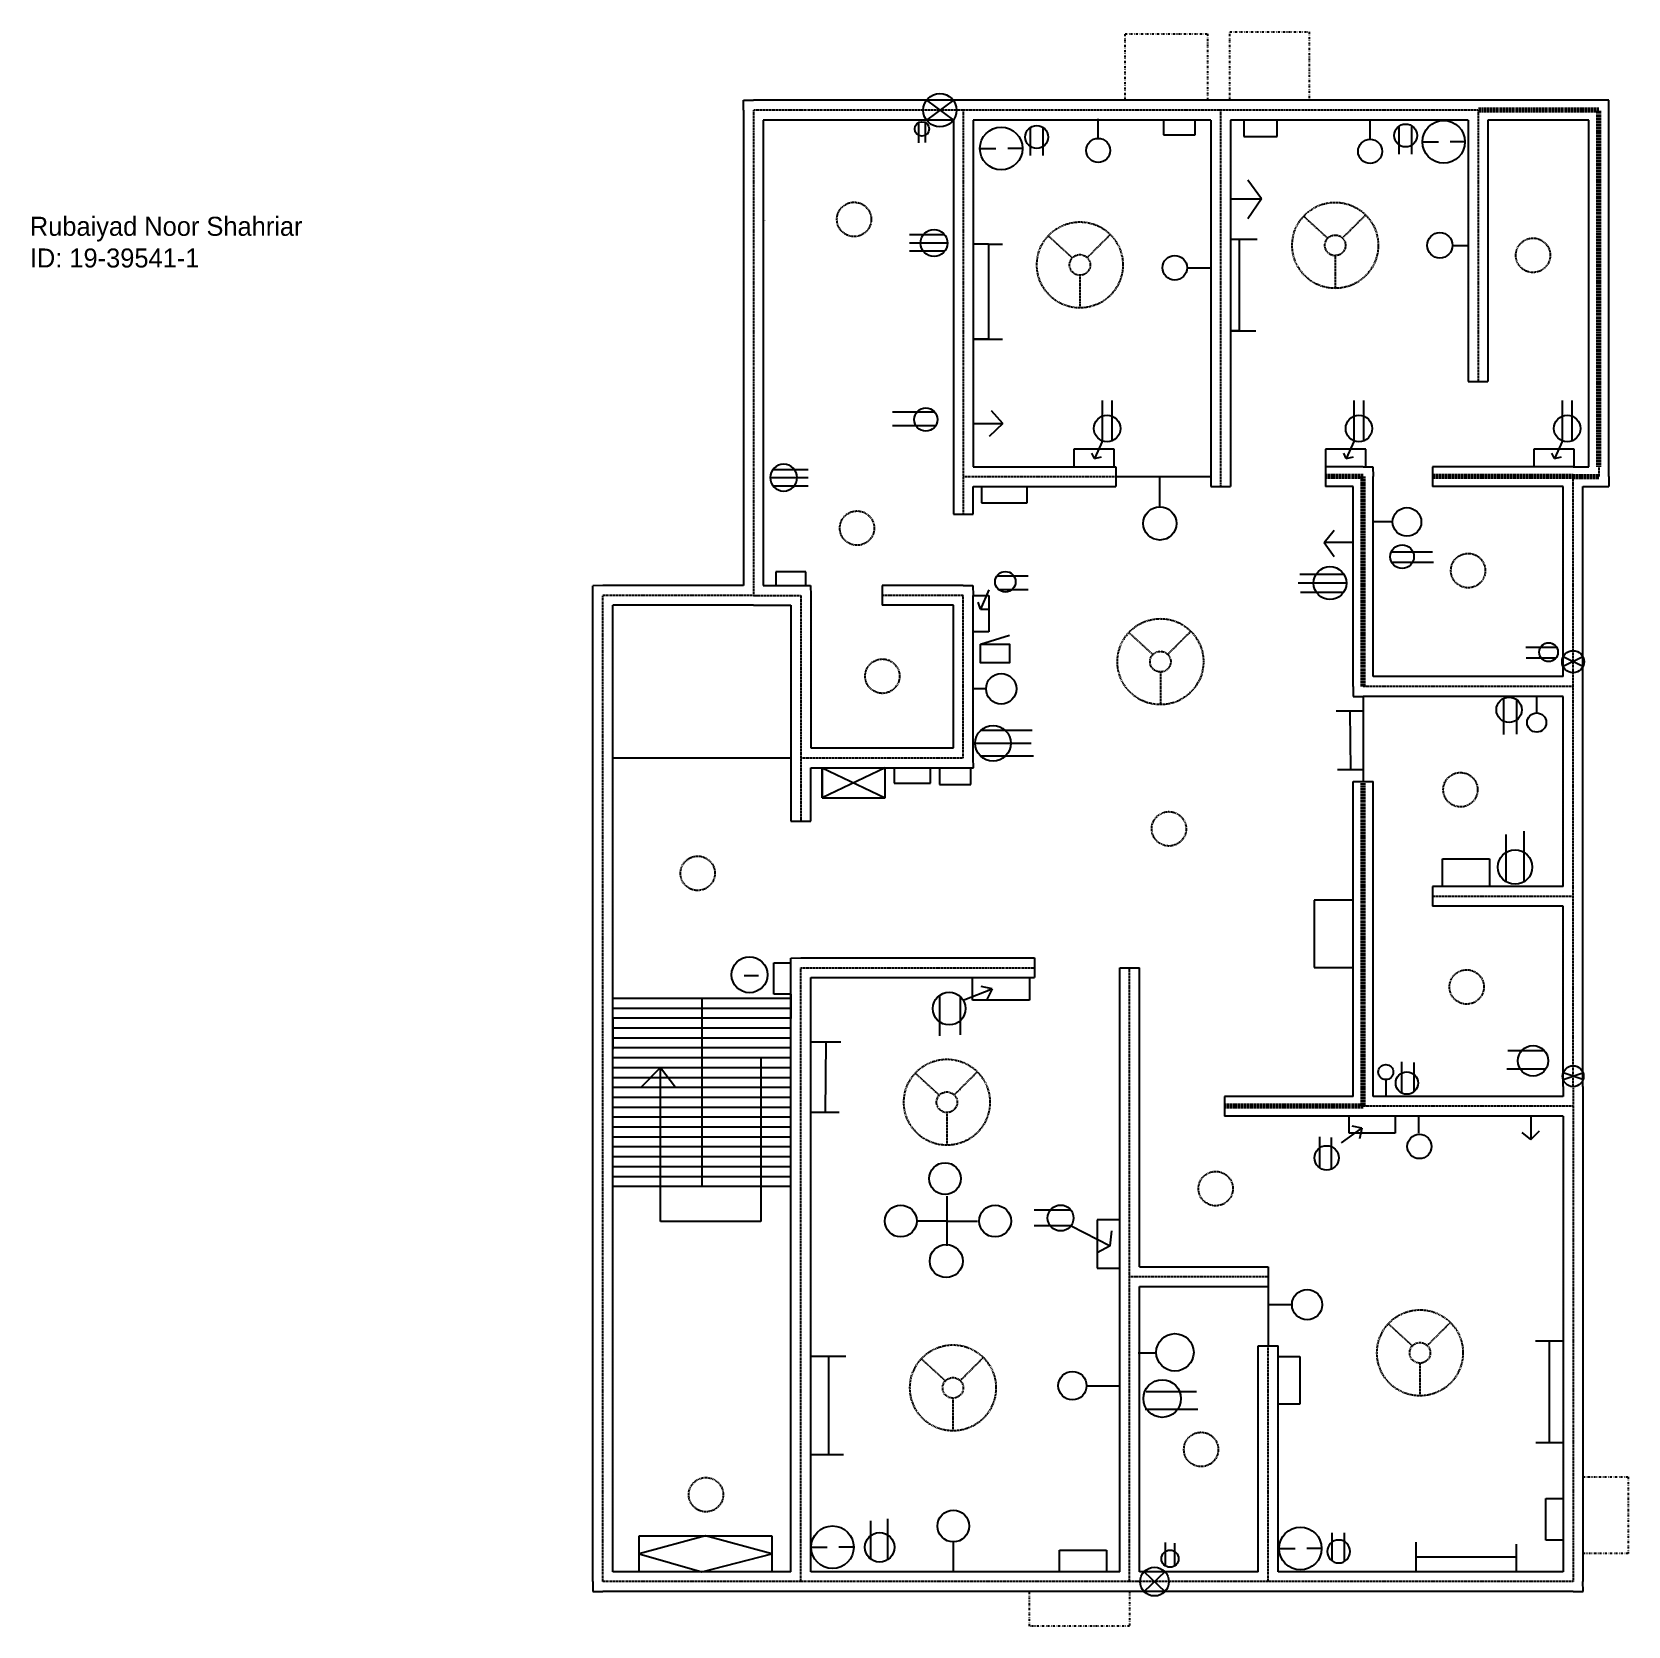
# Model space of a CAD drawing. Header units: inches. Extents: x -1224 to -418, y -259 to 546.
import ezdxf

# ---------------------------------------------------------------- set-up
doc = ezdxf.new("R2010")
doc.units = ezdxf.units.IN
doc.header["$MEASUREMENT"] = 0
doc.linetypes.add('DIVIDEX2', pattern=[2.5, 1, -0.5, 0, -0.5, 0, -0.5])
doc.linetypes.add('HIDDENX2', pattern=[0.75, 0.5, -0.25])

# ---------------------------------------------------------------- blocks, each defined once
blk = doc.blocks.new('Fan')
at = {"linetype": 'HIDDENX2'}
for p, q in [((-3.83, 3.54), (-15.96, 14.72)), ((3.69, 3.69), (15.36, 15.34)), ((0, -5.22), (0, -21.71))]:
    blk.add_line(p, q, dxfattribs=at)
for radius in [21.71, 5.22]:
    blk.add_circle((0, 0), radius, dxfattribs=at)
blk = doc.blocks.new('One kind of Light')
at = {"linetype": 'HIDDENX2'}
blk.add_circle((0, 0), 8.68, dxfattribs=at)
blk = doc.blocks.new('3 Pin socket 15_1')
for p, q in [((5.23, 4.08), (-12.62, 4.08)), ((6.59, 0), (-12.49, 0)), ((5.16, -4.17), (-12.62, -4.17))]:
    blk.add_line(p, q)
blk.add_circle((-0.19, 0), 6.79)
blk = doc.blocks.new('3 Pin socket 15_2')
at = {"xscale": -1}
blk.add_blockref('3 Pin socket 15_1', (0, 0), dxfattribs=at)
blk = doc.blocks.new('Skirting Level Socket')
for p, q in [((-1.82, 3.18), (-1.82, -7.03)), ((1.42, 3.24), (1.42, -6.9))]:
    blk.add_line(p, q)
blk.add_circle((-0.14, -0.08), 3.67)
blk = doc.blocks.new('Two Pin Socket')
for p, q in [((4.39, 3.31), (-16.96, 3.31)), ((4.76, -3.6), (-16.96, -3.6))]:
    blk.add_line(p, q)
blk.add_circle((-0.16, -0.4), 5.87)
blk = doc.blocks.new('Television')
for p, q in [((-10.76, 0), (-2.67, 0)), ((10.76, 0), (3.24, 0))]:
    blk.add_line(p, q)
blk.add_circle((0, 0), 10.76)
blk = doc.blocks.new('TV Socket')
for p, q in [((-3.38, 4.69), (-3.38, -9.38)), ((3, 4.94), (3, -9.38))]:
    blk.add_line(p, q)
blk.add_circle((0, 0), 5.78)
blk = doc.blocks.new('Light')
blk.add_line((0, 6.08), (0, 15.95))
blk.add_circle((0, 0), 6.08)
blk = doc.blocks.new('Motor')
for p, q in [((-7.99, 7.17), (-7.99, 0)), ((-7.99, 0), (7.99, 0)), ((7.99, 0), (7.99, 7.17))]:
    blk.add_line(p, q)
blk = doc.blocks.new('Switch Board Socket')
for p, q in [((-2.4, -6.25), (-2.4, 14.21)), ((2.48, -6.22), (2.48, 14.21))]:
    blk.add_line(p, q)
blk.add_circle((0, 0), 6.7)

msp = doc.modelspace()

# ---------------------------------------------------------------- linework, layer by layer
at = {"linetype": 'DIVIDEX2'}
for p, q in [((-671.84, 511.42), (-671.84, 544.99)), ((-671.84, 544.99), (-630.19, 544.99)), ((-630.19, 544.99), (-630.19, 511.42)), ((-618.98, 511.42), (-618.98, 545.95)), ((-618.98, 545.95), (-578.92, 545.95)), ((-578.92, 545.95), (-578.92, 511.42)), ((-440.56, -183.73), (-417.78, -183.73)), ((-417.78, -183.73), (-417.78, -222.44)), ((-417.78, -222.44), (-440.56, -222.44)), ((-720.15, -259.03), (-720.15, -241.58)), ((-669.56, -241.58), (-669.56, -259.03)), ((-669.56, -259.03), (-720.15, -259.03))]:
    msp.add_line(p, q, dxfattribs=at)
for p, q in [((-864.56, 506.42), (-864.56, 511.57)), ((-864.56, 511.57), (-859.56, 511.42)), ((-835.56, 511.42), (-859.56, 511.42)), ((-753.56, 511.42), (-835.56, 511.42)), ((-772.1, 511.42), (-758.56, 501.42)), ((-758.56, 511.42), (-772.1, 501.42)), ((-623.56, 511.42), (-753.56, 511.42)), ((-493.56, 511.42), (-623.56, 511.42)), ((-427.56, 511.42), (-493.56, 511.42)), ((-427.56, 506.42), (-427.56, 511.42)), ((-864.56, 506.42), (-864.56, 266.42)), ((-835.56, 501.42), (-854.56, 501.42)), ((-854.56, 501.42), (-854.56, 266.42)), ((-758.56, 501.42), (-835.56, 501.42)), ((-758.56, 501.42), (-758.56, 302.42)), ((-628.56, 501.42), (-748.56, 501.42)), ((-628.56, 501.42), (-748.56, 501.42)), ((-628.56, 501.42), (-748.56, 501.42)), ((-748.56, 501.42), (-748.56, 326.42)), ((-628.56, 501.42), (-628.56, 316.42)), ((-623.56, 506.42), (-623.56, 506.42)), ((-498.56, 501.42), (-618.56, 501.42)), ((-498.56, 501.42), (-618.56, 501.42)), ((-618.56, 501.42), (-618.56, 316.42)), ((-611.93, 501.42), (-611.93, 493.14)), ((-594.94, 493.14), (-594.94, 501.42)), ((-498.56, 501.42), (-498.56, 369.42)), ((-437.56, 501.42), (-488.56, 501.42)), ((-488.56, 501.42), (-488.56, 369.42)), ((-488.56, 501.42), (-488.56, 369.42)), ((-488.56, 501.42), (-488.56, 369.42)), ((-437.56, 326.42), (-437.56, 501.42)), ((-427.56, 321.42), (-427.56, 506.42)), ((-611.93, 493.14), (-594.94, 493.14)), ((-602.94, 461.64), (-609.9, 471.13)), ((-618.56, 461.64), (-602.94, 461.64)), ((-602.94, 461.64), (-609.9, 451.52)), ((-740.76, 438.82), (-748.56, 438.82)), ((-740.76, 438.82), (-740.76, 390.81)), ((-740.76, 438.82), (-733.71, 438.82)), ((-618.56, 441.38), (-609.91, 441.38)), ((-614.24, 441.38), (-614.24, 394.97)), ((-609.91, 441.38), (-605.11, 441.38)), ((-506.42, 438.18), (-498.56, 438.18)), ((-640.54, 426.87), (-628.56, 426.87)), ((-740.76, 390.81), (-748.56, 390.81)), ((-748.56, 390.81), (-733.71, 390.81)), ((-614.24, 394.97), (-618.56, 394.97)), ((-618.56, 394.97), (-605.75, 394.97)), ((-498.56, 369.42), (-488.56, 369.42)), ((-748.56, 348.24), (-733.65, 348.24)), ((-733.65, 348.24), (-740.45, 341.73)), ((-733.65, 348.24), (-739.34, 354.69)), ((-683.29, 339.44), (-687.35, 330.57)), ((-556.1, 339.44), (-560.16, 330.57)), ((-450.92, 339.44), (-454.98, 330.57)), ((-677.34, 335.2), (-697.75, 335.2)), ((-697.75, 335.2), (-697.75, 326.42)), ((-687.35, 330.57), (-688.61, 333.32)), ((-687.35, 330.57), (-683.72, 331.45)), ((-677.34, 326.42), (-677.34, 335.2)), ((-550.15, 335.2), (-570.56, 335.2)), ((-570.56, 335.2), (-570.56, 326.42)), ((-560.16, 330.57), (-561.42, 333.32)), ((-560.16, 330.57), (-556.53, 331.45)), ((-550.15, 326.42), (-550.15, 335.2)), ((-444.96, 335.2), (-465.37, 335.2)), ((-465.37, 335.2), (-465.37, 326.42)), ((-454.98, 330.57), (-456.23, 333.32)), ((-454.98, 330.57), (-451.35, 331.45)), ((-444.96, 326.42), (-444.96, 335.2)), ((-748.56, 326.42), (-676.56, 326.42)), ((-676.56, 326.42), (-676.56, 316.42)), ((-551.56, 326.42), (-570.56, 326.42)), ((-570.56, 326.42), (-570.56, 316.42)), ((-551.56, 326.42), (-546.64, 326.42)), ((-546.64, 326.42), (-546.56, 321.42)), ((-445.56, 326.42), (-516.56, 326.42)), ((-516.56, 326.42), (-516.56, 316.42)), ((-445.56, 326.42), (-437.56, 326.42)), ((-748.56, 316.42), (-676.56, 316.42)), ((-748.56, 302.42), (-748.56, 316.42)), ((-744.36, 316.42), (-744.36, 308.24)), ((-721.31, 308.24), (-721.31, 316.42)), ((-676.56, 321.42), (-629.1, 321.42)), ((-654.25, 306.16), (-654.25, 321.42)), ((-628.56, 316.42), (-618.56, 316.42)), ((-556.56, 316.42), (-570.56, 316.42)), ((-556.56, 316.42), (-570.56, 316.42)), ((-556.56, 215.42), (-556.56, 316.42)), ((-546.56, 220.42), (-546.56, 321.42)), ((-450.56, 316.42), (-516.56, 316.42)), ((-450.56, 316.42), (-516.56, 316.42)), ((-450.56, 316.42), (-516.56, 316.42)), ((-450.56, 220.42), (-450.56, 316.42)), ((-440.56, 215.42), (-440.56, 316.42)), ((-440.56, 316.42), (-427.56, 316.42)), ((-427.56, 321.42), (-427.56, 316.42)), ((-744.36, 308.24), (-721.31, 308.24)), ((-758.56, 302.42), (-748.56, 302.42)), ((-536.7, 298.51), (-546.56, 298.51)), ((-571.26, 288.14), (-566.23, 294.42)), ((-556.56, 288.14), (-571.26, 288.14)), ((-571.26, 288.14), (-566.23, 281.03)), ((-537.34, 283.47), (-516.48, 283.47)), ((-537.22, 278.23), (-516.11, 278.23)), ((-935.56, 266.42), (-940.56, 266.26)), ((-940.56, 261.42), (-940.56, 266.26)), ((-864.56, 266.42), (-935.56, 266.42)), ((-854.56, 266.42), (-835.56, 266.42)), ((-833.1, 273.31), (-848.24, 273.31)), ((-848.24, 273.31), (-848.24, 266.42)), ((-835.56, 266.42), (-830.65, 266.42)), ((-833.1, 266.42), (-833.1, 273.31)), ((-830.65, 266.42), (-830.56, 261.42)), ((-753.56, 266.42), (-794.56, 266.42)), ((-794.56, 266.42), (-794.56, 256.42)), ((-753.56, 266.42), (-748.64, 266.42)), ((-748.64, 266.42), (-748.56, 261.42)), ((-736.51, 271.34), (-720.8, 271.34)), ((-560.02, 267.63), (-584.44, 267.63)), ((-561.22, 271.94), (-583.57, 271.94)), ((-940.56, -236.58), (-940.56, 261.42)), ((-859.56, 261.42), (-857.56, 261.42)), ((-830.56, 261.42), (-830.56, 184.42)), ((-748.56, 179.42), (-748.56, 261.42)), ((-748.56, 261.42), (-740.61, 261.42)), ((-740.61, 264.15), (-744.77, 254.39)), ((-740.61, 261.42), (-740.61, 242.98)), ((-735.77, 264.44), (-720.8, 264.44)), ((-561.51, 262.88), (-583.28, 262.88)), ((-859.56, 256.42), (-930.56, 256.42)), ((-930.56, -231.58), (-930.56, 256.42)), ((-859.56, 256.42), (-840.56, 256.42)), ((-840.56, 256.42), (-840.56, 147.42)), ((-758.56, 256.42), (-794.56, 256.42)), ((-758.56, 184.42), (-758.56, 256.42)), ((-744.77, 254.39), (-746.01, 257.92)), ((-744.77, 254.39), (-740.61, 254.39)), ((-740.61, 242.98), (-748.56, 242.98)), ((-744.77, 236.75), (-730.22, 241.32)), ((-744.77, 236.75), (-731.26, 236.75)), ((-453.81, 235.1), (-469.47, 235.1)), ((-454.29, 229.73), (-469.22, 229.73)), ((-440.56, 225.48), (-450.56, 230.33)), ((-440.56, 230.33), (-450.56, 225.48)), ((-450.56, 220.42), (-546.56, 220.42)), ((-742.05, 214.24), (-748.56, 214.24)), ((-556.56, 215.42), (-556.56, 210.38)), ((-556.56, 210.38), (-551.56, 210.42)), ((-450.56, 210.42), (-551.56, 210.42)), ((-551.56, 210.42), (-551.56, 167.42)), ((-463.92, 202.07), (-463.92, 210.42)), ((-450.56, 114.42), (-450.56, 210.42)), ((-450.56, 114.42), (-450.56, 210.42)), ((-450.56, 114.42), (-450.56, 210.42)), ((-440.56, 109.42), (-440.56, 215.42)), ((-551.56, 202.97), (-565.21, 202.97)), ((-558.38, 202.97), (-558.01, 173.32)), ((-480.78, 209.36), (-480.78, 191.12)), ((-474.21, 208.86), (-474.21, 191.4)), ((-747.54, 186.73), (-719.2, 186.73)), ((-744.61, 193.38), (-718.79, 193.38)), ((-930.56, 179.42), (-840.56, 179.42)), ((-830.56, 184.42), (-758.56, 184.42)), ((-748.39, 174.42), (-748.56, 179.42)), ((-744.96, 180.42), (-718.16, 180.42)), ((-830.56, 174.42), (-753.56, 174.42)), ((-830.56, 147.42), (-830.56, 174.42)), ((-824.84, 174.42), (-824.84, 159.17)), ((-792.97, 174.42), (-824.84, 159.17)), ((-824.84, 159.17), (-824.84, 174.42)), ((-824.84, 174.42), (-792.97, 159.17)), ((-792.97, 159.17), (-792.97, 174.42)), ((-788.51, 174.42), (-788.51, 166.61)), ((-770.04, 166.61), (-770.04, 174.42)), ((-770.04, 174.42), (-765.57, 174.42)), ((-765.57, 174.42), (-765.57, 166.01)), ((-753.56, 174.42), (-748.39, 174.42)), ((-749.79, 166.01), (-749.79, 174.42)), ((-551.56, 173.32), (-564.47, 173.32)), ((-788.51, 166.61), (-770.04, 166.61)), ((-765.57, 166.01), (-749.79, 166.01)), ((-556.56, 8.42), (-556.56, 167.42)), ((-556.56, 8.42), (-556.56, 167.42)), ((-556.56, 167.42), (-546.56, 167.42)), ((-546.56, 8.42), (-546.56, 167.42)), ((-824.84, 159.17), (-792.97, 159.17)), ((-840.56, 147.42), (-830.56, 147.42)), ((-479.39, 116.8), (-479.39, 140.63)), ((-470.31, 116.81), (-470.31, 142.37)), ((-511.5, 114.42), (-511.5, 128.43)), ((-511.5, 128.43), (-487.77, 128.43)), ((-487.77, 128.43), (-487.77, 114.42)), ((-450.56, 114.42), (-516.56, 114.42)), ((-516.56, 114.42), (-516.56, 104.42)), ((-556.56, 107.56), (-576.34, 107.56)), ((-576.34, 107.56), (-576.34, 73.47)), ((-440.56, 13.42), (-440.56, 109.42)), ((-450.56, 104.42), (-516.56, 104.42)), ((-450.56, 13.42), (-450.56, 104.42)), ((-450.56, 13.42), (-450.56, 104.42)), ((-450.56, 13.42), (-450.56, 104.42)), ((-450.56, 13.42), (-450.56, 104.42)), ((-849.28, 60.11), (-849.28, 75.8)), ((-849.28, 75.8), (-840.56, 75.8)), ((-840.56, 78.27), (-835.56, 78.42)), ((-840.56, 73.42), (-840.56, 78.27)), ((-840.56, -231.58), (-840.56, 73.42)), ((-835.56, 78.42), (-717.56, 78.42)), ((-717.56, 78.42), (-717.56, 68.42)), ((-674.56, -231.58), (-674.56, 73.42)), ((-674.56, 73.42), (-664.56, 73.42)), ((-664.56, -77.58), (-664.56, 73.42)), ((-576.34, 73.47), (-556.56, 73.47)), ((-857.02, 69.26), (-864.17, 69.26)), ((-830.56, -231.58), (-830.56, 68.42)), ((-830.56, 68.42), (-717.56, 68.42)), ((-748.83, 57.01), (-748.83, 68.42)), ((-720.02, 68.42), (-720.02, 57.01)), ((-930.56, 58.05), (-840.56, 58.05)), ((-885.56, 58.05), (-885.56, -36.95)), ((-840.56, 60.11), (-849.28, 60.11)), ((-840.56, 60.11), (-840.56, 47.71)), ((-765.56, 59.4), (-765.56, 39.07)), ((-755.05, 58.85), (-755.05, 39.55)), ((-753.55, 57.01), (-738.91, 62.67)), ((-720.02, 57.01), (-748.83, 57.01)), ((-738.91, 62.67), (-744.58, 63.85)), ((-738.91, 62.67), (-741.75, 57.01)), ((-738.91, 62.67), (-741.3, 61.74)), ((-930.56, 53.05), (-840.56, 53.05)), ((-930.56, 48.05), (-840.56, 48.05)), ((-930.56, 47.71), (-930.56, 32.21)), ((-930.56, 43.05), (-840.56, 43.05)), ((-930.56, 38.05), (-840.56, 38.05)), ((-930.56, 33.05), (-840.56, 33.05)), ((-830.56, 35.93), (-815.44, 35.93)), ((-823, 35.93), (-823.35, 0.54)), ((-930.56, 28.05), (-840.56, 28.05)), ((-855.72, 28.05), (-855.72, -54.79)), ((-532.02, 10.11), (-532.02, 25.83)), ((-525.88, 10.8), (-525.88, 25.49)), ((-459.93, 31.37), (-478.58, 31.37)), ((-930.56, 23.05), (-840.56, 23.05)), ((-930.56, 18.05), (-840.56, 18.05)), ((-906.5, 23.05), (-916.15, 13.05)), ((-906.5, -54.79), (-906.5, 23.05)), ((-906.5, 23.05), (-898.89, 13.05)), ((-540.15, 16.9), (-540.15, 8.42)), ((-459.42, 22.12), (-479.1, 22.12)), ((-440.56, 16.9), (-450.56, 20.33)), ((-450.56, 16.9), (-440.56, 20.33)), ((-930.56, 13.05), (-840.56, 13.05)), ((-930.56, 13.05), (-840.56, 13.05)), ((-556.56, 8.42), (-621.56, 8.42)), ((-621.56, 8.42), (-621.56, -1.58)), ((-450.56, 8.42), (-546.56, 8.42)), ((-450.56, 13.42), (-450.56, 8.42)), ((-440.56, 13.42), (-440.56, 3.42)), ((-930.56, 8.05), (-840.56, 8.05)), ((-930.56, 3.05), (-840.56, 3.05)), ((-830.56, 0.54), (-816.15, 0.54)), ((-440.56, 3.42), (-440.56, -92.58)), ((-930.56, -1.95), (-840.56, -1.95)), ((-930.56, -6.95), (-840.56, -6.95)), ((-551.56, -1.58), (-621.56, -1.58)), ((-562.6, -15.01), (-552.23, -7.6)), ((-558.68, -10.15), (-558.68, -1.58)), ((-552.23, -7.6), (-557.21, -6.66)), ((-552.23, -7.6), (-553.44, -12.99)), ((-450.56, -1.58), (-551.56, -1.58)), ((-535.45, -1.58), (-535.45, -10.15)), ((-523.55, -1.58), (-523.55, -10.15)), ((-466.93, -1.58), (-466.93, -13.41)), ((-450.56, -1.58), (-450.56, -92.58)), ((-930.56, -11.95), (-840.56, -11.95)), ((-573.45, -27.7), (-573.45, -12.04)), ((-567.53, -28.23), (-567.53, -12.31)), ((-535.45, -10.15), (-558.68, -10.15)), ((-466.93, -13.41), (-471.35, -9.77)), ((-466.93, -13.41), (-462.71, -9.19)), ((-462.71, -9.19), (-466.93, -13.41)), ((-930.56, -16.95), (-840.56, -16.95)), ((-930.56, -21.95), (-840.56, -21.95)), ((-930.56, -21.95), (-840.56, -21.95)), ((-930.56, -26.95), (-840.56, -26.95)), ((-930.56, -31.95), (-840.56, -31.95)), ((-930.56, -36.95), (-840.56, -36.95)), ((-761.88, -42), (-761.88, -66.99)), ((-855.72, -54.79), (-906.5, -54.79)), ((-761.88, -54.5), (-776.77, -54.5)), ((-761.88, -54.5), (-746.39, -54.5)), ((-699.17, -49.01), (-717.78, -49.01)), ((-674.56, -53.88), (-685.91, -53.88)), ((-685.91, -53.88), (-685.91, -78.27)), ((-699.13, -56.91), (-717.78, -56.91)), ((-699.13, -56.91), (-679.36, -66.97)), ((-679.36, -66.97), (-678.47, -59.53)), ((-679.36, -66.97), (-685.91, -70.54)), ((-685.91, -78.27), (-674.56, -78.27)), ((-664.56, -77.58), (-599.56, -77.58)), ((-599.56, -77.58), (-599.56, -87.58)), ((-664.56, -87.58), (-599.56, -87.58)), ((-664.56, -231.58), (-664.56, -87.58)), ((-599.56, -87.58), (-599.56, -117.58)), ((-450.56, -82.58), (-450.56, -231.58)), ((-440.56, -82.58), (-440.56, -236.58)), ((-587.52, -96.74), (-599.56, -96.74)), ((-604.56, -231.58), (-604.56, -117.58)), ((-604.56, -117.58), (-594.56, -117.58)), ((-594.56, -231.58), (-594.56, -117.58)), ((-464.62, -114.92), (-450.56, -114.92)), ((-457.59, -114.92), (-457.59, -166.39)), ((-830.56, -122.73), (-812.83, -122.73)), ((-821.7, -122.73), (-821.7, -172.41)), ((-656.1, -121.16), (-665.23, -121.16)), ((-594.56, -122.98), (-583.55, -122.98)), ((-583.55, -122.98), (-583.55, -147.01)), ((-691.26, -137.64), (-674.56, -137.64)), ((-661.2, -140.64), (-635.8, -140.64)), ((-661.7, -149.43), (-635.13, -149.43)), ((-583.55, -147.01), (-594.56, -147.01)), ((-464.41, -166.39), (-450.56, -166.39)), ((-830.56, -172.41), (-814.03, -172.41)), ((-459.39, -215.62), (-459.39, -194.56)), ((-459.39, -194.56), (-450.56, -194.56)), ((-800.28, -225.2), (-800.28, -205.85)), ((-791.68, -225.44), (-791.68, -204.96)), ((-917.16, -231.58), (-917.16, -213.51)), ((-917.16, -213.51), (-850.16, -213.51)), ((-883.66, -213.51), (-917.16, -222.54)), ((-850.16, -222.54), (-883.66, -213.51)), ((-850.16, -213.51), (-850.16, -231.58)), ((-758.58, -216.57), (-758.58, -231.58)), ((-651.43, -228.69), (-651.43, -216.84)), ((-646.64, -228.57), (-646.64, -217.19)), ((-524.75, -231.58), (-524.75, -216.68)), ((-450.56, -215.62), (-459.39, -215.62)), ((-917.16, -222.54), (-885.56, -231.58)), ((-885.56, -231.58), (-850.16, -222.54)), ((-704.98, -231.58), (-704.98, -220.73)), ((-704.98, -220.73), (-681.15, -220.73)), ((-681.15, -220.73), (-681.15, -231.58)), ((-524.75, -224.13), (-474.29, -224.13)), ((-474.29, -217.75), (-474.29, -231.58)), ((-840.56, -231.58), (-930.56, -231.58)), ((-674.56, -231.58), (-830.56, -231.58)), ((-604.56, -231.58), (-664.56, -231.58)), ((-604.56, -231.58), (-664.56, -231.58)), ((-662.23, -231.58), (-651.7, -241.58)), ((-651.7, -231.58), (-662.23, -241.58)), ((-450.56, -231.58), (-594.56, -231.58)), ((-940.56, -236.58), (-940.56, -241.58)), ((-940.56, -241.58), (-935.56, -241.58)), ((-835.56, -241.58), (-935.56, -241.58)), ((-669.56, -241.58), (-835.56, -241.58)), ((-599.56, -241.58), (-669.56, -241.58)), ((-445.56, -241.58), (-599.56, -241.58)), ((-445.56, -241.58), (-440.52, -241.58)), ((-440.52, -241.58), (-440.56, -236.58))]:
    msp.add_line(p, q)
at = {"linetype": 'HIDDENX2'}
for p, q in [((-835.56, 506.42), (-859.56, 506.42)), ((-859.56, 506.42), (-859.56, 261.42)), ((-753.56, 506.42), (-835.56, 506.42)), ((-623.56, 506.42), (-753.56, 506.42)), ((-753.56, 506.42), (-753.56, 302.42)), ((-493.56, 506.42), (-623.56, 506.42)), ((-623.56, 506.42), (-623.56, 316.42)), ((-493.56, 506.42), (-493.56, 369.42)), ((-432.56, 326.42), (-432.56, 321.42)), ((-753.56, 321.42), (-676.56, 321.42)), ((-445.56, 215.42), (-445.56, 321.42)), ((-859.56, 261.42), (-935.56, 261.42)), ((-935.56, -236.58), (-935.56, 261.42)), ((-859.56, 261.42), (-835.56, 261.42)), ((-835.56, 261.42), (-835.56, 147.42)), ((-753.56, 261.42), (-794.56, 261.42)), ((-753.56, 179.42), (-753.56, 261.42)), ((-445.56, 215.42), (-551.56, 215.42)), ((-445.56, 109.42), (-445.56, 215.42)), ((-835.56, 179.42), (-753.56, 179.42)), ((-445.56, 109.42), (-516.56, 109.42)), ((-445.56, 13.42), (-445.56, 109.42)), ((-835.56, -236.58), (-835.56, 73.42)), ((-835.56, 73.42), (-717.56, 73.42)), ((-669.56, -236.58), (-669.56, 73.42)), ((-445.56, 13.42), (-445.56, -82.58)), ((-445.56, 3.42), (-551.56, 3.42)), ((-669.56, -82.58), (-599.56, -82.58)), ((-445.56, -82.58), (-445.56, -236.58)), ((-599.56, -236.58), (-599.56, -117.58)), ((-835.56, -236.58), (-935.56, -236.58)), ((-669.56, -236.58), (-835.56, -236.58)), ((-599.56, -236.58), (-669.56, -236.58)), ((-445.56, -236.58), (-599.56, -236.58))]:
    msp.add_line(p, q, dxfattribs=at)
at = {"linetype": 'HIDDENX2', "lineweight": 211}
for p, q in [((-432.56, 506.42), (-493.56, 506.42)), ((-432.56, 326.42), (-432.56, 506.42)), ((-551.56, 215.42), (-551.56, 321.42)), ((-445.56, 321.42), (-516.56, 321.42)), ((-445.56, 321.42), (-432.56, 321.42)), ((-551.56, 3.42), (-551.56, 167.42)), ((-551.56, 3.42), (-621.56, 3.42))]:
    msp.add_line(p, q, dxfattribs=at)
at = {"linetype": 'HIDDENX2', "lineweight": 100}
msp.add_line((-551.56, 321.42), (-570.56, 321.42), dxfattribs=at)
msp.add_lwpolyline([(-744.77, 236.75), (-730.22, 236.75), (-730.22, 227.41), (-744.77, 227.41)], close=True)
for centre, radius in [((-765.33, 506.42), 8.42), ((-512.83, 438.18), 6.41), ((-646.72, 426.87), 6.19), ((-654.25, 297.77), 8.38), ((-529.46, 298.51), 7.24), ((-531.92, 280.97), 5.97), ((-568.33, 267.63), 8.32), ((-732.3, 268.3), 5.19), ((-457.93, 232.76), 4.74), ((-445.56, 227.9), 5.56), ((-734.37, 214.24), 7.68), ((-477.91, 203.63), 6.41), ((-463.92, 197.22), 4.85), ((-738.53, 186.73), 9.01), ((-474.86, 124.24), 8.72), ((-861.49, 69.85), 9.07), ((-760.64, 52.76), 8.27), ((-465.79, 26.41), 7.68), ((-540.15, 20.68), 3.78), ((-529.48, 15.18), 5.67), ((-445.56, 18.62), 5.29), ((-523.17, -16.86), 6.14), ((-570, -22.61), 6.14), ((-762.77, -33.08), 8.03), ((-785.11, -54.5), 8.04), ((-737.46, -54.5), 8.04), ((-704.38, -52.98), 6.55), ((-762.18, -74.73), 8.34), ((-579.88, -96.74), 7.63), ((-646.64, -120.83), 9.47), ((-698.42, -137.64), 7.16), ((-653.07, -144.17), 9.48), ((-758.58, -208.53), 8.04), ((-795.81, -219.24), 7.45), ((-649.12, -225.03), 4.33), ((-656.97, -236.58), 7.26)]:
    msp.add_circle(centre, radius)

# ---------------------------------------------------------------- block references
for name, p in [('Skirting Level Socket', (-774.28, 497.04)), ('Light', (-685.4, 486.12)), ('Motor', (-644.47, 494.01)), ('Light', (-548.08, 485.64)), ('Television', (-510.92, 490.44)), ('Television', (-734.36, 487.07)), ('TV Socket', (-716.43, 492.87)), ('TV Socket', (-530.14, 493.64)), ('Fan', (-565.7, 438.18)), ('3 Pin socket 15_1', (-768.14, 439.34)), ('One kind of Light', (-465.8, 433.16)), ('Two Pin Socket', (-772.31, 350.59)), ('Switch Board Socket', (-680.89, 345.69)), ('Switch Board Socket', (-553.7, 345.69)), ('Switch Board Socket', (-448.52, 345.69)), ('3 Pin socket 15_2', (-844.46, 320.9)), ('One kind of Light', (-807.21, 295.38)), ('One kind of Light', (-498.56, 273.95)), ('Fan', (-653.98, 227.96)), ('One kind of Light', (-794.41, 220.63)), ('One kind of Light', (-502.43, 163.29)), ('One kind of Light', (-649.68, 143.54)), ('One kind of Light', (-887.68, 121.09)), ('One kind of Light', (-499.3, 63.71)), ('Fan', (-761.82, 5.49)), ('One kind of Light', (-626.07, -38.12)), ('Fan', (-522.89, -121.06)), ('Fan', (-758.76, -138.75)), ('One kind of Light', (-633.43, -169.86)), ('One kind of Light', (-883.51, -192.68)), ('Television', (-819.63, -219.24)), ('Television', (-583.3, -219.87))]:
    msp.add_blockref(name, p)
at = {"linetype": 'HIDDENX2'}
for name, p in [('One kind of Light', (-808.68, 451.29)), ('Fan', (-694.65, 428.29))]:
    msp.add_blockref(name, p, dxfattribs=at)
at = {"xscale": -1, "rotation": 180}
msp.add_blockref('TV Socket', (-563.93, -221.36), dxfattribs=at)

# ---------------------------------------------------------------- texts
at = {"linetype": 'HIDDENX2', "lineweight": 211, "insert": (-1224.99, 452.6), "char_height": 9.6, "width": 461.3283, "attachment_point": 1}
msp.add_mtext('Rubaiyad Noor Shahriar\\PID: 19-39541-1', dxfattribs=at)
at = {"insert": (-854.56, 450.98), "char_height": 0.2, "width": 96, "attachment_point": 1}
msp.add_mtext('Kitechen^J8\' x 19\'7"', dxfattribs=at)

doc.saveas('drawing.dxf')
